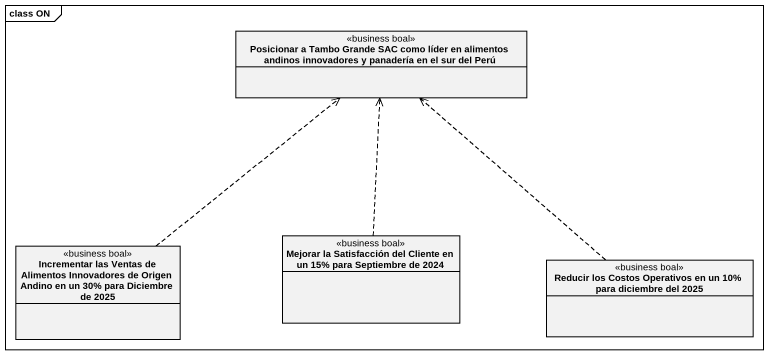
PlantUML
@startuml
mainframe class ON
hide circle
hide empty members
class "Posicionar a Tambo Grande SAC como líder en alimentos andinos innovadores y panadería en el sur del Perú" as Posicionar_a_Tambo_Grande <<business boal>>
class "Incrementar las Ventas de Alimentos Innovadores de Origen Andino en un 30% para Diciembre de 2025" as Incrementar_las_Ventas_de <<business boal>>
class "Mejorar la Satisfacción del Cliente en un 15% para Septiembre de 2024" as Mejorar_la_Satisfacción_del <<business boal>>
class "Reducir los Costos Operativos en un 10% para diciembre del 2025" as Reducir_los_Costos <<business boal>>
Incrementar_las_Ventas_de .up.> Posicionar_a_Tambo_Grande
Mejorar_la_Satisfacción_del .up.> Posicionar_a_Tambo_Grande
Reducir_los_Costos .up.> Posicionar_a_Tambo_Grande
@enduml
